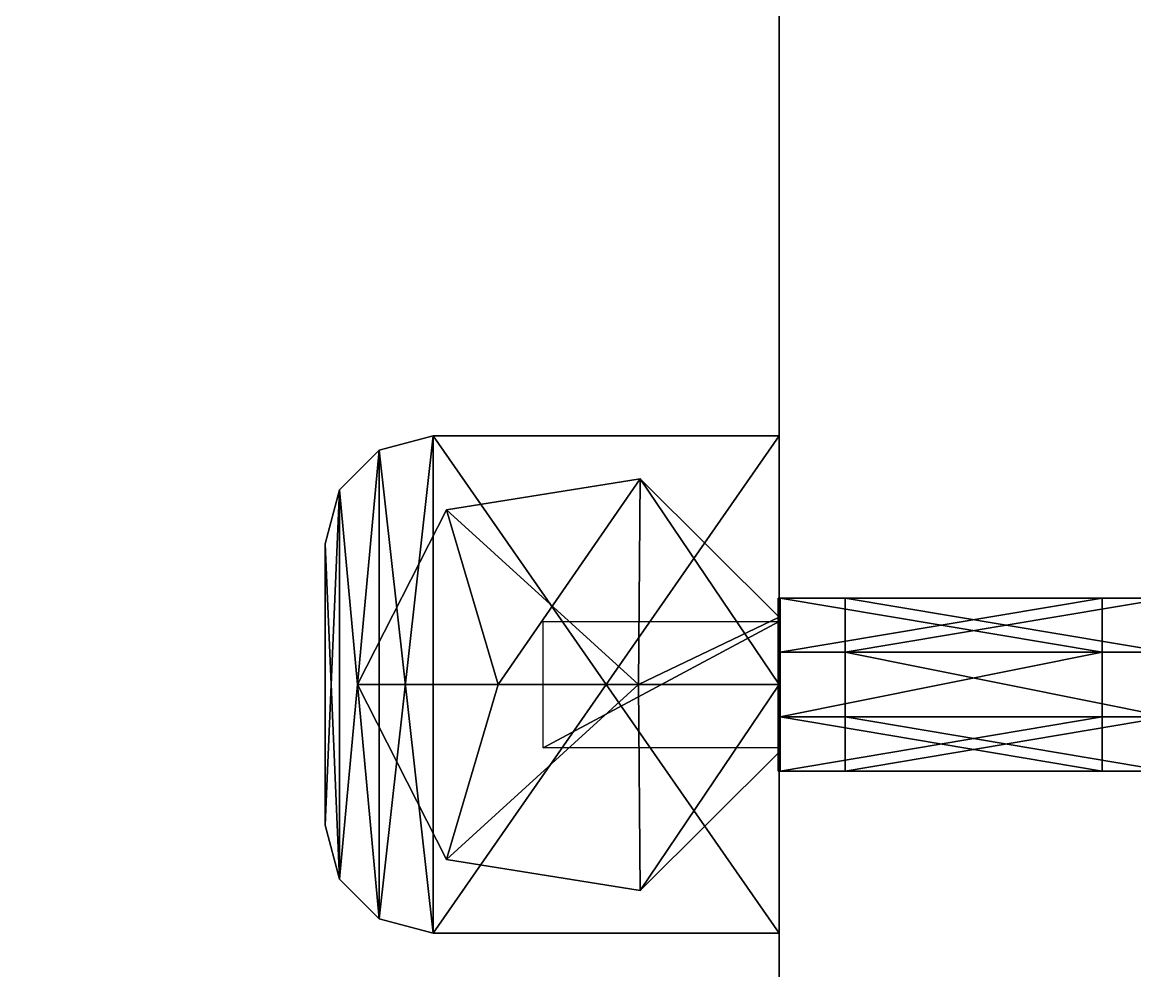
# Model space of a CAD drawing. Extents: x -100 to 4856, y -100 to 4830.
# Drawn here: x 1255 to 1306.5, y 4635.2 to 4679 of the extents above; entities that cross this region are included whole.
import ezdxf

# ---------------------------------------------------------------- set-up
doc = ezdxf.new("R2010")
doc.units = 0
for name, color, linetype in [('LAYER0', 7, 'CONTINUOUS'), ('LAYER755', 7, 'CONTINUOUS'), ('LAYER756', 7, 'CONTINUOUS'), ('LAYER773', 7, 'CONTINUOUS'), ('LAYER780', 7, 'CONTINUOUS'), ('LAYER781', 254, 'CONTINUOUS'), ('LAYER787', 7, 'CONTINUOUS'), ('LAYER794', 7, 'CONTINUOUS'), ('LAYER795', 254, 'CONTINUOUS'), ('LAYER805', 254, 'CONTINUOUS'), ('LAYER819', 254, 'CONTINUOUS'), ('LAYER87', 9, 'CONTINUOUS')]:
    doc.layers.add(name, color=color, linetype=linetype)

msp = doc.modelspace()

# ---------------------------------------------------------------- linework, layer by layer
at = {"layer": 'LAYER0', "invisible_edges": 1}
for points in [[(4856, 4830, -5), (-100, -100, -5), (-100, 4830, -5), (4856, 4830, -5)], [(-100, -100, -5), (4856, 4830, -5), (4856, -100, -5), (-100, -100, -5)], [(4856, -100), (-100, 4830), (-100, -100), (4856, -100)], [(-100, 4830), (4856, -100), (4856, 4830), (-100, 4830)]]:
    msp.add_3dface(points, dxfattribs=at)
at = {"layer": 'LAYER755', "invisible_edges": 1}
for points in [[(1290, 4710, 99), (1308, 4320, 99), (1290, 4320, 99), (1290, 4710, 99)], [(1308, 4320, 99), (1290, 4710, 99), (1308, 4710, 99), (1308, 4320, 99)], [(1308, 4710, 755), (1290, 4320, 755), (1308, 4320, 755), (1308, 4710, 755)], [(1290, 4320, 755), (1308, 4710, 755), (1290, 4710, 755), (1290, 4320, 755)], [(1290, 4320, 755), (1290, 4710, 99), (1290, 4320, 99), (1290, 4320, 755)], [(1290, 4710, 99), (1290, 4320, 755), (1290, 4710, 755), (1290, 4710, 99)]]:
    msp.add_3dface(points, dxfattribs=at)
at = {"layer": 'LAYER756', "invisible_edges": 1}
for points in [[(2150, 4710, 81), (626, 4320, 81), (626, 4710, 81), (2150, 4710, 81)], [(626, 4320, 81), (2150, 4710, 81), (2150, 4320, 81), (626, 4320, 81)], [(2150, 4320, 99), (626, 4710, 99), (626, 4320, 99), (2150, 4320, 99)], [(626, 4710, 99), (2150, 4320, 99), (2150, 4710, 99), (626, 4710, 99)]]:
    msp.add_3dface(points, dxfattribs=at)
at = {"layer": 'LAYER773', "invisible_edges": 1}
for points in [[(626, 4685.4, 535), (1290, 4340, 535), (1290, 4685.4, 535), (626, 4685.4, 535)], [(1290, 4340, 535), (626, 4685.4, 535), (626, 4340, 535), (1290, 4340, 535)], [(626, 4340, 517), (1290, 4685.4, 517), (1290, 4340, 517), (626, 4340, 517)], [(1290, 4685.4, 517), (626, 4340, 517), (626, 4685.4, 517), (1290, 4685.4, 517)], [(1290, 4685.4, 517), (1290, 4340, 535), (1290, 4340, 517), (1290, 4685.4, 517)], [(1290, 4340, 535), (1290, 4685.4, 517), (1290, 4685.4, 535), (1290, 4340, 535)]]:
    msp.add_3dface(points, dxfattribs=at)
at = {"layer": 'LAYER780'}
for points in [[(1271.5, 4659.23, 517), (1274, 4659.9, 517), (1271.5, 4659.23, 515.01), (1271.5, 4659.23, 517)], [(1271.5, 4659.23, 515.01), (1274, 4659.9, 517), (1274, 4659.9, 515.01), (1271.5, 4659.23, 515.01)], [(1274, 4636.9, 515.01), (1271.5, 4659.23, 515.01), (1274, 4659.9, 515.01), (1274, 4636.9, 515.01)], [(1271.5, 4659.23, 517), (1274, 4636.9, 517), (1274, 4659.9, 517), (1271.5, 4659.23, 517)], [(1274, 4636.9, 515.01), (1274, 4659.9, 515.01), (1271.5, 4637.57, 515.01), (1274, 4636.9, 515.01)], [(1271.5, 4637.57, 515.01), (1274, 4659.9, 515.01), (1271.5, 4659.23, 515.01), (1271.5, 4637.57, 515.01)], [(1274, 4636.9, 517), (1274, 4659.9, 517), (1271.5, 4637.57, 517), (1274, 4636.9, 517)], [(1271.5, 4637.57, 517), (1274, 4659.9, 517), (1271.5, 4659.23, 517), (1271.5, 4637.57, 517)], [(1271.5, 4659.23, 515.01), (1271.5, 4659.23, 517), (1274, 4659.9, 515.01), (1271.5, 4659.23, 515.01)], [(1274, 4659.9, 515.01), (1271.5, 4659.23, 517), (1274, 4659.9, 517), (1274, 4659.9, 515.01)], [(1290, 4636.9, 515.01), (1274, 4636.9, 515.01), (1290, 4659.9, 515.01), (1290, 4636.9, 515.01)], [(1290, 4659.9, 515.01), (1274, 4636.9, 515.01), (1274, 4659.9, 515.01), (1290, 4659.9, 515.01)], [(1290, 4636.9, 517), (1274, 4636.9, 517), (1290, 4659.9, 517), (1290, 4636.9, 517)], [(1290, 4659.9, 517), (1274, 4636.9, 517), (1274, 4659.9, 517), (1290, 4659.9, 517)], [(1274, 4659.9, 515.01), (1290, 4659.9, 515.01), (1274, 4659.9, 517), (1274, 4659.9, 515.01)], [(1274, 4659.9, 517), (1290, 4659.9, 515.01), (1290, 4659.9, 517), (1274, 4659.9, 517)], [(1274, 4659.9, 515.01), (1290, 4659.9, 515.01), (1274, 4636.9, 515.01), (1274, 4659.9, 515.01)], [(1274, 4636.9, 515.01), (1290, 4659.9, 515.01), (1290, 4636.9, 515.01), (1274, 4636.9, 515.01)], [(1274, 4659.9, 515.01), (1274, 4659.9, 517), (1290, 4659.9, 515.01), (1274, 4659.9, 515.01)], [(1290, 4659.9, 515.01), (1274, 4659.9, 517), (1290, 4659.9, 517), (1290, 4659.9, 515.01)], [(1274, 4636.9, 517), (1290, 4636.9, 517), (1274, 4659.9, 517), (1274, 4636.9, 517)], [(1274, 4659.9, 517), (1290, 4636.9, 517), (1290, 4659.9, 517), (1274, 4659.9, 517)], [(1290, 4659.9, 515.01), (1290, 4659.9, 517), (1290, 4636.9, 515.01), (1290, 4659.9, 515.01)], [(1290, 4636.9, 515.01), (1290, 4659.9, 517), (1290, 4636.9, 517), (1290, 4636.9, 515.01)], [(1290, 4636.9, 515.01), (1290, 4636.9, 517), (1290, 4659.9, 515.01), (1290, 4636.9, 515.01)], [(1290, 4659.9, 515.01), (1290, 4636.9, 517), (1290, 4659.9, 517), (1290, 4659.9, 515.01)], [(1269.67, 4657.4, 517), (1271.5, 4659.23, 517), (1269.67, 4657.4, 515.01), (1269.67, 4657.4, 517)], [(1269.67, 4657.4, 515.01), (1271.5, 4659.23, 517), (1271.5, 4659.23, 515.01), (1269.67, 4657.4, 515.01)], [(1269.67, 4657.4, 515.01), (1271.5, 4659.23, 515.01), (1269.67, 4639.4, 515.01), (1269.67, 4657.4, 515.01)], [(1269.67, 4639.4, 515.01), (1271.5, 4659.23, 515.01), (1271.5, 4637.57, 515.01), (1269.67, 4639.4, 515.01)], [(1269.67, 4657.4, 517), (1271.5, 4637.57, 517), (1271.5, 4659.23, 517), (1269.67, 4657.4, 517)], [(1271.5, 4637.57, 515.01), (1271.5, 4659.23, 515.01), (1269.67, 4639.4, 515.01), (1271.5, 4637.57, 515.01)], [(1269.67, 4639.4, 515.01), (1271.5, 4659.23, 515.01), (1269.67, 4657.4, 515.01), (1269.67, 4639.4, 515.01)], [(1271.5, 4637.57, 517), (1271.5, 4659.23, 517), (1269.67, 4639.4, 517), (1271.5, 4637.57, 517)], [(1269.67, 4639.4, 517), (1271.5, 4659.23, 517), (1269.67, 4657.4, 517), (1269.67, 4639.4, 517)], [(1269.67, 4657.4, 515.01), (1269.67, 4657.4, 517), (1271.5, 4659.23, 515.01), (1269.67, 4657.4, 515.01)], [(1271.5, 4659.23, 515.01), (1269.67, 4657.4, 517), (1271.5, 4659.23, 517), (1271.5, 4659.23, 515.01)], [(1271.5, 4637.57, 515.01), (1271.5, 4659.23, 515.01), (1274, 4636.9, 515.01), (1271.5, 4637.57, 515.01)], [(1271.5, 4637.57, 517), (1274, 4636.9, 517), (1271.5, 4659.23, 517), (1271.5, 4637.57, 517)], [(1274.613, 4656.483, 531), (1277, 4648.4, 531), (1283.569, 4657.917, 531), (1274.613, 4656.483, 531)], [(1274.613, 4656.483, 531), (1283.569, 4657.917, 531), (1274.613, 4656.483, 517), (1274.613, 4656.483, 531)], [(1274.613, 4656.483, 517), (1283.569, 4657.917, 531), (1283.569, 4657.917, 517), (1274.613, 4656.483, 517)], [(1283.569, 4657.917, 517), (1283.569, 4657.917, 531), (1274.613, 4656.483, 517), (1283.569, 4657.917, 517)], [(1274.613, 4656.483, 517), (1283.569, 4657.917, 531), (1274.613, 4656.483, 531), (1274.613, 4656.483, 517)], [(1283.5, 4648.4, 531), (1274.613, 4656.483, 531), (1283.569, 4657.917, 531), (1283.5, 4648.4, 531)], [(1283.569, 4657.917, 531), (1277, 4648.4, 531), (1283.5, 4648.4, 531), (1283.569, 4657.917, 531)], [(1283.569, 4657.917, 531), (1283.5, 4648.4, 531), (1290, 4651.522, 531), (1283.569, 4657.917, 531)], [(1283.5, 4648.4, 531), (1283.569, 4657.917, 531), (1290, 4648.4, 531), (1283.5, 4648.4, 531)], [(1283.569, 4657.917, 531), (1290, 4651.522, 531), (1283.569, 4657.917, 517), (1283.569, 4657.917, 531)], [(1283.569, 4657.917, 517), (1290, 4651.522, 531), (1290, 4651.522, 517), (1283.569, 4657.917, 517)], [(1290, 4651.522, 517), (1290, 4651.522, 531), (1283.569, 4657.917, 517), (1290, 4651.522, 517)], [(1283.569, 4657.917, 517), (1290, 4651.522, 531), (1283.569, 4657.917, 531), (1283.569, 4657.917, 517)], [(1290, 4648.4, 531), (1283.569, 4657.917, 531), (1290, 4651.522, 531), (1290, 4648.4, 531)], [(1269, 4654.9, 517), (1269.67, 4657.4, 517), (1269, 4654.9, 515.01), (1269, 4654.9, 517)], [(1269, 4654.9, 515.01), (1269.67, 4657.4, 517), (1269.67, 4657.4, 515.01), (1269, 4654.9, 515.01)], [(1269, 4654.9, 515.01), (1269.67, 4657.4, 515.01), (1269, 4641.9, 515.01), (1269, 4654.9, 515.01)], [(1269, 4641.9, 515.01), (1269.67, 4657.4, 515.01), (1269.67, 4639.4, 515.01), (1269, 4641.9, 515.01)], [(1269, 4654.9, 517), (1269.67, 4639.4, 517), (1269.67, 4657.4, 517), (1269, 4654.9, 517)], [(1269.67, 4639.4, 515.01), (1269.67, 4657.4, 515.01), (1269, 4641.9, 515.01), (1269.67, 4639.4, 515.01)], [(1269, 4641.9, 515.01), (1269.67, 4657.4, 515.01), (1269, 4654.9, 515.01), (1269, 4641.9, 515.01)], [(1269.67, 4639.4, 517), (1269.67, 4657.4, 517), (1269, 4641.9, 517), (1269.67, 4639.4, 517)], [(1269, 4641.9, 517), (1269.67, 4657.4, 517), (1269, 4654.9, 517), (1269, 4641.9, 517)], [(1269, 4654.9, 515.01), (1269, 4654.9, 517), (1269.67, 4657.4, 515.01), (1269, 4654.9, 515.01)], [(1269.67, 4657.4, 515.01), (1269, 4654.9, 517), (1269.67, 4657.4, 517), (1269.67, 4657.4, 515.01)], [(1269.67, 4639.4, 517), (1271.5, 4637.57, 517), (1269.67, 4657.4, 517), (1269.67, 4639.4, 517)], [(1270.5, 4648.4, 531), (1277, 4648.4, 531), (1274.613, 4656.483, 531), (1270.5, 4648.4, 531)], [(1270.5, 4648.4, 531), (1274.613, 4656.483, 531), (1270.5, 4648.4, 517), (1270.5, 4648.4, 531)], [(1270.5, 4648.4, 517), (1274.613, 4656.483, 531), (1274.613, 4656.483, 517), (1270.5, 4648.4, 517)], [(1274.613, 4656.483, 517), (1274.613, 4656.483, 531), (1270.5, 4648.4, 517), (1274.613, 4656.483, 517)], [(1270.5, 4648.4, 517), (1274.613, 4656.483, 531), (1270.5, 4648.4, 531), (1270.5, 4648.4, 517)], [(1277, 4648.4, 531), (1270.5, 4648.4, 531), (1274.613, 4656.483, 531), (1277, 4648.4, 531)], [(1277, 4648.4, 531), (1274.613, 4656.483, 531), (1283.5, 4648.4, 531), (1277, 4648.4, 531)], [(1269, 4641.9, 517), (1269, 4641.9, 515.01), (1269, 4654.9, 517), (1269, 4641.9, 517)], [(1269, 4654.9, 517), (1269, 4641.9, 515.01), (1269, 4654.9, 515.01), (1269, 4654.9, 517)], [(1269, 4641.9, 515.01), (1269, 4641.9, 517), (1269, 4654.9, 515.01), (1269, 4641.9, 515.01)], [(1269, 4654.9, 515.01), (1269, 4641.9, 517), (1269, 4654.9, 517), (1269, 4654.9, 515.01)], [(1269, 4641.9, 517), (1269.67, 4639.4, 517), (1269, 4654.9, 517), (1269, 4641.9, 517)], [(1279.092, 4651.32, 515), (1290, 4651.32, 515), (1279.092, 4645.48, 515), (1279.092, 4651.32, 515)], [(1279.092, 4645.48, 515), (1290, 4651.32, 515), (1290, 4645.48, 515), (1279.092, 4645.48, 515)], [(1290, 4651.522, 531), (1283.5, 4648.4, 531), (1290, 4648.4, 531), (1290, 4651.522, 531)], [(1290, 4645.277, 517), (1290, 4651.522, 517), (1290, 4645.277, 531), (1290, 4645.277, 517)], [(1290, 4645.277, 531), (1290, 4651.522, 517), (1290, 4651.522, 531), (1290, 4645.277, 531)], [(1290, 4645.277, 517), (1290, 4645.277, 531), (1290, 4651.522, 517), (1290, 4645.277, 517)], [(1290, 4651.522, 517), (1290, 4645.277, 531), (1290, 4651.522, 531), (1290, 4651.522, 517)], [(1270.5, 4648.4, 531), (1274.613, 4640.316, 531), (1277, 4648.4, 531), (1270.5, 4648.4, 531)], [(1270.5, 4648.4, 517), (1274.613, 4640.316, 517), (1270.5, 4648.4, 531), (1270.5, 4648.4, 517)], [(1270.5, 4648.4, 531), (1274.613, 4640.316, 517), (1274.613, 4640.316, 531), (1270.5, 4648.4, 531)], [(1270.5, 4648.4, 517), (1270.5, 4648.4, 531), (1274.613, 4640.316, 517), (1270.5, 4648.4, 517)], [(1274.613, 4640.316, 517), (1270.5, 4648.4, 531), (1274.613, 4640.316, 531), (1274.613, 4640.316, 517)], [(1277, 4648.4, 531), (1270.5, 4648.4, 531), (1274.613, 4640.316, 531), (1277, 4648.4, 531)], [(1277, 4648.4, 531), (1274.613, 4640.316, 531), (1283.5, 4648.4, 531), (1277, 4648.4, 531)], [(1283.5, 4648.4, 531), (1274.613, 4640.316, 531), (1283.569, 4638.882, 531), (1283.5, 4648.4, 531)], [(1277, 4648.4, 531), (1274.613, 4640.316, 531), (1283.5, 4648.4, 531), (1277, 4648.4, 531)], [(1283.5, 4648.4, 531), (1274.613, 4640.316, 531), (1283.569, 4638.882, 531), (1283.5, 4648.4, 531)], [(1283.5, 4648.4, 531), (1283.569, 4638.882, 531), (1290, 4648.4, 531), (1283.5, 4648.4, 531)], [(1283.5, 4648.4, 531), (1283.569, 4638.882, 531), (1290, 4648.4, 531), (1283.5, 4648.4, 531)], [(1290, 4648.4, 531), (1283.569, 4638.882, 531), (1290, 4645.277, 531), (1290, 4648.4, 531)], [(1290, 4648.4, 531), (1283.569, 4638.882, 531), (1290, 4645.277, 531), (1290, 4648.4, 531)], [(1290, 4645.277, 517), (1290, 4645.277, 531), (1283.569, 4638.882, 517), (1290, 4645.277, 517)], [(1283.569, 4638.882, 517), (1290, 4645.277, 531), (1283.569, 4638.882, 531), (1283.569, 4638.882, 517)], [(1283.569, 4638.882, 517), (1283.569, 4638.882, 531), (1290, 4645.277, 517), (1283.569, 4638.882, 517)], [(1290, 4645.277, 517), (1283.569, 4638.882, 531), (1290, 4645.277, 531), (1290, 4645.277, 517)], [(1269, 4641.9, 515.01), (1269.67, 4639.4, 515.01), (1269, 4641.9, 517), (1269, 4641.9, 515.01)], [(1269, 4641.9, 517), (1269.67, 4639.4, 515.01), (1269.67, 4639.4, 517), (1269, 4641.9, 517)], [(1269, 4641.9, 515.01), (1269, 4641.9, 517), (1269.67, 4639.4, 515.01), (1269, 4641.9, 515.01)], [(1269.67, 4639.4, 515.01), (1269, 4641.9, 517), (1269.67, 4639.4, 517), (1269.67, 4639.4, 515.01)], [(1274.613, 4640.316, 517), (1283.569, 4638.882, 517), (1274.613, 4640.316, 531), (1274.613, 4640.316, 517)], [(1274.613, 4640.316, 531), (1283.569, 4638.882, 517), (1283.569, 4638.882, 531), (1274.613, 4640.316, 531)], [(1274.613, 4640.316, 517), (1274.613, 4640.316, 531), (1283.569, 4638.882, 517), (1274.613, 4640.316, 517)], [(1283.569, 4638.882, 517), (1274.613, 4640.316, 531), (1283.569, 4638.882, 531), (1283.569, 4638.882, 517)], [(1269.67, 4639.4, 515.01), (1271.5, 4637.57, 515.01), (1269.67, 4639.4, 517), (1269.67, 4639.4, 515.01)], [(1269.67, 4639.4, 517), (1271.5, 4637.57, 515.01), (1271.5, 4637.57, 517), (1269.67, 4639.4, 517)], [(1269.67, 4639.4, 515.01), (1269.67, 4639.4, 517), (1271.5, 4637.57, 515.01), (1269.67, 4639.4, 515.01)], [(1271.5, 4637.57, 515.01), (1269.67, 4639.4, 517), (1271.5, 4637.57, 517), (1271.5, 4637.57, 515.01)], [(1271.5, 4637.57, 515.01), (1274, 4636.9, 515.01), (1271.5, 4637.57, 517), (1271.5, 4637.57, 515.01)], [(1271.5, 4637.57, 517), (1274, 4636.9, 515.01), (1274, 4636.9, 517), (1271.5, 4637.57, 517)], [(1271.5, 4637.57, 515.01), (1271.5, 4637.57, 517), (1274, 4636.9, 515.01), (1271.5, 4637.57, 515.01)], [(1274, 4636.9, 515.01), (1271.5, 4637.57, 517), (1274, 4636.9, 517), (1274, 4636.9, 515.01)], [(1290, 4636.9, 515.01), (1290, 4636.9, 517), (1274, 4636.9, 515.01), (1290, 4636.9, 515.01)], [(1274, 4636.9, 515.01), (1290, 4636.9, 517), (1274, 4636.9, 517), (1274, 4636.9, 515.01)], [(1274, 4636.9, 517), (1274, 4636.9, 515.01), (1290, 4636.9, 517), (1274, 4636.9, 517)], [(1290, 4636.9, 517), (1274, 4636.9, 515.01), (1290, 4636.9, 515.01), (1290, 4636.9, 517)]]:
    msp.add_3dface(points, dxfattribs=at)
at = {"layer": 'LAYER781'}
for points in [[(1290.05, 4649.9, 525.8301), (1290.05, 4652.4, 522.5), (1289.95, 4649.9, 525.8301), (1290.05, 4649.9, 525.8301)], [(1289.95, 4649.9, 525.8301), (1290.05, 4652.4, 522.5), (1289.95, 4652.4, 522.5), (1289.95, 4649.9, 525.8301)], [(1290.05, 4652.4, 522.5), (1290.05, 4649.9, 519.1699), (1289.95, 4652.4, 522.5), (1290.05, 4652.4, 522.5)], [(1289.95, 4652.4, 522.5), (1290.05, 4649.9, 519.1699), (1289.95, 4649.9, 519.1699), (1289.95, 4652.4, 522.5)], [(1289.95, 4652.4, 526.5), (1289.95, 4652.4, 518.5), (1289.95, 4644.4, 526.5), (1289.95, 4652.4, 526.5)], [(1289.95, 4644.4, 526.5), (1289.95, 4652.4, 518.5), (1289.95, 4644.4, 518.5), (1289.95, 4644.4, 526.5)], [(1290.05, 4644.4, 518.5), (1289.95, 4644.4, 518.5), (1290.05, 4652.4, 518.5), (1290.05, 4644.4, 518.5)], [(1290.05, 4652.4, 518.5), (1289.95, 4644.4, 518.5), (1289.95, 4652.4, 518.5), (1290.05, 4652.4, 518.5)], [(1290.05, 4652.4, 526.5), (1289.95, 4652.4, 526.5), (1290.05, 4644.4, 526.5), (1290.05, 4652.4, 526.5)], [(1290.05, 4644.4, 526.5), (1289.95, 4652.4, 526.5), (1289.95, 4644.4, 526.5), (1290.05, 4644.4, 526.5)], [(1289.95, 4652.4, 518.5), (1289.95, 4652.4, 526.5), (1290.05, 4652.4, 518.5), (1289.95, 4652.4, 518.5)], [(1290.05, 4652.4, 518.5), (1289.95, 4652.4, 526.5), (1290.05, 4652.4, 526.5), (1290.05, 4652.4, 518.5)], [(1304.95, 4649.9, 525.8301), (1304.95, 4652.4, 522.5), (1290.05, 4649.9, 525.8301), (1304.95, 4649.9, 525.8301)], [(1290.05, 4649.9, 525.8301), (1304.95, 4652.4, 522.5), (1290.05, 4652.4, 522.5), (1290.05, 4649.9, 525.8301)], [(1304.95, 4652.4, 522.5), (1304.95, 4649.9, 519.1699), (1290.05, 4652.4, 522.5), (1304.95, 4652.4, 522.5)], [(1290.05, 4652.4, 522.5), (1304.95, 4649.9, 519.1699), (1290.05, 4649.9, 519.1699), (1290.05, 4652.4, 522.5)], [(1290.05, 4644.4, 526.5), (1290.05, 4644.4, 518.5), (1290.05, 4652.4, 526.5), (1290.05, 4644.4, 526.5)], [(1290.05, 4652.4, 526.5), (1290.05, 4644.4, 518.5), (1290.05, 4652.4, 518.5), (1290.05, 4652.4, 526.5)], [(1304.95, 4649.9, 525.8301), (1304.95, 4644.4, 522.5), (1304.95, 4652.4, 522.5), (1304.95, 4649.9, 525.8301)], [(1304.95, 4644.4, 522.5), (1304.95, 4646.9, 519.1699), (1304.95, 4652.4, 522.5), (1304.95, 4644.4, 522.5)], [(1304.95, 4652.4, 522.5), (1304.95, 4646.9, 519.1699), (1304.95, 4649.9, 519.1699), (1304.95, 4652.4, 522.5)], [(1289.95, 4646.9, 525.8301), (1290.05, 4646.9, 525.8301), (1289.95, 4649.9, 525.8301), (1289.95, 4646.9, 525.8301)], [(1289.95, 4649.9, 525.8301), (1290.05, 4646.9, 525.8301), (1290.05, 4649.9, 525.8301), (1289.95, 4649.9, 525.8301)], [(1290.05, 4646.9, 519.1699), (1289.95, 4646.9, 519.1699), (1290.05, 4649.9, 519.1699), (1290.05, 4646.9, 519.1699)], [(1290.05, 4649.9, 519.1699), (1289.95, 4646.9, 519.1699), (1289.95, 4649.9, 519.1699), (1290.05, 4649.9, 519.1699)], [(1290.05, 4649.9, 525.8301), (1290.05, 4646.9, 525.8301), (1304.95, 4649.9, 525.8301), (1290.05, 4649.9, 525.8301)], [(1304.95, 4649.9, 525.8301), (1290.05, 4646.9, 525.8301), (1304.95, 4646.9, 525.8301), (1304.95, 4649.9, 525.8301)], [(1304.95, 4646.9, 519.1699), (1290.05, 4646.9, 519.1699), (1304.95, 4649.9, 519.1699), (1304.95, 4646.9, 519.1699)], [(1304.95, 4649.9, 519.1699), (1290.05, 4646.9, 519.1699), (1290.05, 4649.9, 519.1699), (1304.95, 4649.9, 519.1699)], [(1304.95, 4646.9, 525.8301), (1304.95, 4644.4, 522.5), (1304.95, 4649.9, 525.8301), (1304.95, 4646.9, 525.8301)], [(1289.95, 4646.9, 525.8301), (1289.95, 4644.4, 522.5), (1290.05, 4646.9, 525.8301), (1289.95, 4646.9, 525.8301)], [(1290.05, 4646.9, 525.8301), (1289.95, 4644.4, 522.5), (1290.05, 4644.4, 522.5), (1290.05, 4646.9, 525.8301)], [(1289.95, 4644.4, 522.5), (1289.95, 4646.9, 519.1699), (1290.05, 4644.4, 522.5), (1289.95, 4644.4, 522.5)], [(1290.05, 4644.4, 522.5), (1289.95, 4646.9, 519.1699), (1290.05, 4646.9, 519.1699), (1290.05, 4644.4, 522.5)], [(1290.05, 4646.9, 525.8301), (1290.05, 4644.4, 522.5), (1304.95, 4646.9, 525.8301), (1290.05, 4646.9, 525.8301)], [(1304.95, 4646.9, 525.8301), (1290.05, 4644.4, 522.5), (1304.95, 4644.4, 522.5), (1304.95, 4646.9, 525.8301)], [(1290.05, 4644.4, 522.5), (1290.05, 4646.9, 519.1699), (1304.95, 4644.4, 522.5), (1290.05, 4644.4, 522.5)], [(1304.95, 4644.4, 522.5), (1290.05, 4646.9, 519.1699), (1304.95, 4646.9, 519.1699), (1304.95, 4644.4, 522.5)], [(1289.95, 4644.4, 526.5), (1289.95, 4644.4, 518.5), (1290.05, 4644.4, 526.5), (1289.95, 4644.4, 526.5)], [(1290.05, 4644.4, 526.5), (1289.95, 4644.4, 518.5), (1290.05, 4644.4, 518.5), (1290.05, 4644.4, 526.5)]]:
    msp.add_3dface(points, dxfattribs=at)
at = {"layer": 'LAYER787', "invisible_edges": 1}
for points in [[(626, 4685.4, 317), (1290, 4340, 317), (1290, 4685.4, 317), (626, 4685.4, 317)], [(1290, 4340, 317), (626, 4685.4, 317), (626, 4340, 317), (1290, 4340, 317)], [(626, 4340, 299), (1290, 4685.4, 299), (1290, 4340, 299), (626, 4340, 299)], [(1290, 4685.4, 299), (626, 4340, 299), (626, 4685.4, 299), (1290, 4685.4, 299)], [(1290, 4685.4, 299), (1290, 4340, 317), (1290, 4340, 299), (1290, 4685.4, 299)], [(1290, 4340, 317), (1290, 4685.4, 299), (1290, 4685.4, 317), (1290, 4340, 317)]]:
    msp.add_3dface(points, dxfattribs=at)
at = {"layer": 'LAYER794'}
for points in [[(1271.5, 4659.23, 299), (1274, 4659.9, 299), (1271.5, 4659.23, 297.01), (1271.5, 4659.23, 299)], [(1271.5, 4659.23, 297.01), (1274, 4659.9, 299), (1274, 4659.9, 297.01), (1271.5, 4659.23, 297.01)], [(1274, 4636.9, 297.01), (1271.5, 4659.23, 297.01), (1274, 4659.9, 297.01), (1274, 4636.9, 297.01)], [(1271.5, 4659.23, 299), (1274, 4636.9, 299), (1274, 4659.9, 299), (1271.5, 4659.23, 299)], [(1274, 4636.9, 297.01), (1274, 4659.9, 297.01), (1271.5, 4637.57, 297.01), (1274, 4636.9, 297.01)], [(1271.5, 4637.57, 297.01), (1274, 4659.9, 297.01), (1271.5, 4659.23, 297.01), (1271.5, 4637.57, 297.01)], [(1274, 4636.9, 299), (1274, 4659.9, 299), (1271.5, 4637.57, 299), (1274, 4636.9, 299)], [(1271.5, 4637.57, 299), (1274, 4659.9, 299), (1271.5, 4659.23, 299), (1271.5, 4637.57, 299)], [(1271.5, 4659.23, 297.01), (1271.5, 4659.23, 299), (1274, 4659.9, 297.01), (1271.5, 4659.23, 297.01)], [(1274, 4659.9, 297.01), (1271.5, 4659.23, 299), (1274, 4659.9, 299), (1274, 4659.9, 297.01)], [(1290, 4636.9, 297.01), (1274, 4636.9, 297.01), (1290, 4659.9, 297.01), (1290, 4636.9, 297.01)], [(1290, 4659.9, 297.01), (1274, 4636.9, 297.01), (1274, 4659.9, 297.01), (1290, 4659.9, 297.01)], [(1290, 4636.9, 299), (1274, 4636.9, 299), (1290, 4659.9, 299), (1290, 4636.9, 299)], [(1290, 4659.9, 299), (1274, 4636.9, 299), (1274, 4659.9, 299), (1290, 4659.9, 299)], [(1274, 4659.9, 297.01), (1290, 4659.9, 297.01), (1274, 4659.9, 299), (1274, 4659.9, 297.01)], [(1274, 4659.9, 299), (1290, 4659.9, 297.01), (1290, 4659.9, 299), (1274, 4659.9, 299)], [(1274, 4659.9, 297.01), (1290, 4659.9, 297.01), (1274, 4636.9, 297.01), (1274, 4659.9, 297.01)], [(1274, 4636.9, 297.01), (1290, 4659.9, 297.01), (1290, 4636.9, 297.01), (1274, 4636.9, 297.01)], [(1274, 4659.9, 297.01), (1274, 4659.9, 299), (1290, 4659.9, 297.01), (1274, 4659.9, 297.01)], [(1290, 4659.9, 297.01), (1274, 4659.9, 299), (1290, 4659.9, 299), (1290, 4659.9, 297.01)], [(1274, 4636.9, 299), (1290, 4636.9, 299), (1274, 4659.9, 299), (1274, 4636.9, 299)], [(1274, 4659.9, 299), (1290, 4636.9, 299), (1290, 4659.9, 299), (1274, 4659.9, 299)], [(1290, 4659.9, 297.01), (1290, 4659.9, 299), (1290, 4636.9, 297.01), (1290, 4659.9, 297.01)], [(1290, 4636.9, 297.01), (1290, 4659.9, 299), (1290, 4636.9, 299), (1290, 4636.9, 297.01)], [(1290, 4636.9, 297.01), (1290, 4636.9, 299), (1290, 4659.9, 297.01), (1290, 4636.9, 297.01)], [(1290, 4659.9, 297.01), (1290, 4636.9, 299), (1290, 4659.9, 299), (1290, 4659.9, 297.01)], [(1269.67, 4657.4, 299), (1271.5, 4659.23, 299), (1269.67, 4657.4, 297.01), (1269.67, 4657.4, 299)], [(1269.67, 4657.4, 297.01), (1271.5, 4659.23, 299), (1271.5, 4659.23, 297.01), (1269.67, 4657.4, 297.01)], [(1269.67, 4657.4, 297.01), (1271.5, 4659.23, 297.01), (1269.67, 4639.4, 297.01), (1269.67, 4657.4, 297.01)], [(1269.67, 4639.4, 297.01), (1271.5, 4659.23, 297.01), (1271.5, 4637.57, 297.01), (1269.67, 4639.4, 297.01)], [(1269.67, 4657.4, 299), (1271.5, 4637.57, 299), (1271.5, 4659.23, 299), (1269.67, 4657.4, 299)], [(1271.5, 4637.57, 297.01), (1271.5, 4659.23, 297.01), (1269.67, 4639.4, 297.01), (1271.5, 4637.57, 297.01)], [(1269.67, 4639.4, 297.01), (1271.5, 4659.23, 297.01), (1269.67, 4657.4, 297.01), (1269.67, 4639.4, 297.01)], [(1271.5, 4637.57, 299), (1271.5, 4659.23, 299), (1269.67, 4639.4, 299), (1271.5, 4637.57, 299)], [(1269.67, 4639.4, 299), (1271.5, 4659.23, 299), (1269.67, 4657.4, 299), (1269.67, 4639.4, 299)], [(1269.67, 4657.4, 297.01), (1269.67, 4657.4, 299), (1271.5, 4659.23, 297.01), (1269.67, 4657.4, 297.01)], [(1271.5, 4659.23, 297.01), (1269.67, 4657.4, 299), (1271.5, 4659.23, 299), (1271.5, 4659.23, 297.01)], [(1271.5, 4637.57, 297.01), (1271.5, 4659.23, 297.01), (1274, 4636.9, 297.01), (1271.5, 4637.57, 297.01)], [(1271.5, 4637.57, 299), (1274, 4636.9, 299), (1271.5, 4659.23, 299), (1271.5, 4637.57, 299)], [(1274.613, 4656.483, 313), (1277, 4648.4, 313), (1283.569, 4657.917, 313), (1274.613, 4656.483, 313)], [(1274.613, 4656.483, 313), (1283.569, 4657.917, 313), (1274.613, 4656.483, 299), (1274.613, 4656.483, 313)], [(1274.613, 4656.483, 299), (1283.569, 4657.917, 313), (1283.569, 4657.917, 299), (1274.613, 4656.483, 299)], [(1283.569, 4657.917, 299), (1283.569, 4657.917, 313), (1274.613, 4656.483, 299), (1283.569, 4657.917, 299)], [(1274.613, 4656.483, 299), (1283.569, 4657.917, 313), (1274.613, 4656.483, 313), (1274.613, 4656.483, 299)], [(1283.5, 4648.4, 313), (1274.613, 4656.483, 313), (1283.569, 4657.917, 313), (1283.5, 4648.4, 313)], [(1283.569, 4657.917, 313), (1277, 4648.4, 313), (1283.5, 4648.4, 313), (1283.569, 4657.917, 313)], [(1283.569, 4657.917, 313), (1283.5, 4648.4, 313), (1290, 4651.522, 313), (1283.569, 4657.917, 313)], [(1283.5, 4648.4, 313), (1283.569, 4657.917, 313), (1290, 4648.4, 313), (1283.5, 4648.4, 313)], [(1283.569, 4657.917, 313), (1290, 4651.522, 313), (1283.569, 4657.917, 299), (1283.569, 4657.917, 313)], [(1283.569, 4657.917, 299), (1290, 4651.522, 313), (1290, 4651.522, 299), (1283.569, 4657.917, 299)], [(1290, 4651.522, 299), (1290, 4651.522, 313), (1283.569, 4657.917, 299), (1290, 4651.522, 299)], [(1283.569, 4657.917, 299), (1290, 4651.522, 313), (1283.569, 4657.917, 313), (1283.569, 4657.917, 299)], [(1290, 4648.4, 313), (1283.569, 4657.917, 313), (1290, 4651.522, 313), (1290, 4648.4, 313)], [(1269, 4654.9, 299), (1269.67, 4657.4, 299), (1269, 4654.9, 297.01), (1269, 4654.9, 299)], [(1269, 4654.9, 297.01), (1269.67, 4657.4, 299), (1269.67, 4657.4, 297.01), (1269, 4654.9, 297.01)], [(1269, 4654.9, 297.01), (1269.67, 4657.4, 297.01), (1269, 4641.9, 297.01), (1269, 4654.9, 297.01)], [(1269, 4641.9, 297.01), (1269.67, 4657.4, 297.01), (1269.67, 4639.4, 297.01), (1269, 4641.9, 297.01)], [(1269, 4654.9, 299), (1269.67, 4639.4, 299), (1269.67, 4657.4, 299), (1269, 4654.9, 299)], [(1269.67, 4639.4, 297.01), (1269.67, 4657.4, 297.01), (1269, 4641.9, 297.01), (1269.67, 4639.4, 297.01)], [(1269, 4641.9, 297.01), (1269.67, 4657.4, 297.01), (1269, 4654.9, 297.01), (1269, 4641.9, 297.01)], [(1269.67, 4639.4, 299), (1269.67, 4657.4, 299), (1269, 4641.9, 299), (1269.67, 4639.4, 299)], [(1269, 4641.9, 299), (1269.67, 4657.4, 299), (1269, 4654.9, 299), (1269, 4641.9, 299)], [(1269, 4654.9, 297.01), (1269, 4654.9, 299), (1269.67, 4657.4, 297.01), (1269, 4654.9, 297.01)], [(1269.67, 4657.4, 297.01), (1269, 4654.9, 299), (1269.67, 4657.4, 299), (1269.67, 4657.4, 297.01)], [(1269.67, 4639.4, 299), (1271.5, 4637.57, 299), (1269.67, 4657.4, 299), (1269.67, 4639.4, 299)], [(1270.5, 4648.4, 313), (1277, 4648.4, 313), (1274.613, 4656.483, 313), (1270.5, 4648.4, 313)], [(1270.5, 4648.4, 313), (1274.613, 4656.483, 313), (1270.5, 4648.4, 299), (1270.5, 4648.4, 313)], [(1270.5, 4648.4, 299), (1274.613, 4656.483, 313), (1274.613, 4656.483, 299), (1270.5, 4648.4, 299)], [(1274.613, 4656.483, 299), (1274.613, 4656.483, 313), (1270.5, 4648.4, 299), (1274.613, 4656.483, 299)], [(1270.5, 4648.4, 299), (1274.613, 4656.483, 313), (1270.5, 4648.4, 313), (1270.5, 4648.4, 299)], [(1277, 4648.4, 313), (1270.5, 4648.4, 313), (1274.613, 4656.483, 313), (1277, 4648.4, 313)], [(1277, 4648.4, 313), (1274.613, 4656.483, 313), (1283.5, 4648.4, 313), (1277, 4648.4, 313)], [(1269, 4641.9, 299), (1269, 4641.9, 297.01), (1269, 4654.9, 299), (1269, 4641.9, 299)], [(1269, 4654.9, 299), (1269, 4641.9, 297.01), (1269, 4654.9, 297.01), (1269, 4654.9, 299)], [(1269, 4641.9, 297.01), (1269, 4641.9, 299), (1269, 4654.9, 297.01), (1269, 4641.9, 297.01)], [(1269, 4654.9, 297.01), (1269, 4641.9, 299), (1269, 4654.9, 299), (1269, 4654.9, 297.01)], [(1269, 4641.9, 299), (1269.67, 4639.4, 299), (1269, 4654.9, 299), (1269, 4641.9, 299)], [(1279.092, 4651.32, 297), (1290, 4651.32, 297), (1279.092, 4645.48, 297), (1279.092, 4651.32, 297)], [(1279.092, 4645.48, 297), (1290, 4651.32, 297), (1290, 4645.48, 297), (1279.092, 4645.48, 297)], [(1290, 4651.522, 313), (1283.5, 4648.4, 313), (1290, 4648.4, 313), (1290, 4651.522, 313)], [(1290, 4645.277, 299), (1290, 4651.522, 299), (1290, 4645.277, 313), (1290, 4645.277, 299)], [(1290, 4645.277, 313), (1290, 4651.522, 299), (1290, 4651.522, 313), (1290, 4645.277, 313)], [(1290, 4645.277, 299), (1290, 4645.277, 313), (1290, 4651.522, 299), (1290, 4645.277, 299)], [(1290, 4651.522, 299), (1290, 4645.277, 313), (1290, 4651.522, 313), (1290, 4651.522, 299)], [(1270.5, 4648.4, 313), (1274.613, 4640.316, 313), (1277, 4648.4, 313), (1270.5, 4648.4, 313)], [(1270.5, 4648.4, 299), (1274.613, 4640.316, 299), (1270.5, 4648.4, 313), (1270.5, 4648.4, 299)], [(1270.5, 4648.4, 313), (1274.613, 4640.316, 299), (1274.613, 4640.316, 313), (1270.5, 4648.4, 313)], [(1270.5, 4648.4, 299), (1270.5, 4648.4, 313), (1274.613, 4640.316, 299), (1270.5, 4648.4, 299)], [(1274.613, 4640.316, 299), (1270.5, 4648.4, 313), (1274.613, 4640.316, 313), (1274.613, 4640.316, 299)], [(1277, 4648.4, 313), (1270.5, 4648.4, 313), (1274.613, 4640.316, 313), (1277, 4648.4, 313)], [(1277, 4648.4, 313), (1274.613, 4640.316, 313), (1283.5, 4648.4, 313), (1277, 4648.4, 313)], [(1283.5, 4648.4, 313), (1274.613, 4640.316, 313), (1283.569, 4638.882, 313), (1283.5, 4648.4, 313)], [(1277, 4648.4, 313), (1274.613, 4640.316, 313), (1283.5, 4648.4, 313), (1277, 4648.4, 313)], [(1283.5, 4648.4, 313), (1274.613, 4640.316, 313), (1283.569, 4638.882, 313), (1283.5, 4648.4, 313)], [(1283.5, 4648.4, 313), (1283.569, 4638.882, 313), (1290, 4648.4, 313), (1283.5, 4648.4, 313)], [(1283.5, 4648.4, 313), (1283.569, 4638.882, 313), (1290, 4648.4, 313), (1283.5, 4648.4, 313)], [(1290, 4648.4, 313), (1283.569, 4638.882, 313), (1290, 4645.277, 313), (1290, 4648.4, 313)], [(1290, 4648.4, 313), (1283.569, 4638.882, 313), (1290, 4645.277, 313), (1290, 4648.4, 313)], [(1290, 4645.277, 299), (1290, 4645.277, 313), (1283.569, 4638.882, 299), (1290, 4645.277, 299)], [(1283.569, 4638.882, 299), (1290, 4645.277, 313), (1283.569, 4638.882, 313), (1283.569, 4638.882, 299)], [(1283.569, 4638.882, 299), (1283.569, 4638.882, 313), (1290, 4645.277, 299), (1283.569, 4638.882, 299)], [(1290, 4645.277, 299), (1283.569, 4638.882, 313), (1290, 4645.277, 313), (1290, 4645.277, 299)], [(1269, 4641.9, 297.01), (1269.67, 4639.4, 297.01), (1269, 4641.9, 299), (1269, 4641.9, 297.01)], [(1269, 4641.9, 299), (1269.67, 4639.4, 297.01), (1269.67, 4639.4, 299), (1269, 4641.9, 299)], [(1269, 4641.9, 297.01), (1269, 4641.9, 299), (1269.67, 4639.4, 297.01), (1269, 4641.9, 297.01)], [(1269.67, 4639.4, 297.01), (1269, 4641.9, 299), (1269.67, 4639.4, 299), (1269.67, 4639.4, 297.01)], [(1274.613, 4640.316, 299), (1283.569, 4638.882, 299), (1274.613, 4640.316, 313), (1274.613, 4640.316, 299)], [(1274.613, 4640.316, 313), (1283.569, 4638.882, 299), (1283.569, 4638.882, 313), (1274.613, 4640.316, 313)], [(1274.613, 4640.316, 299), (1274.613, 4640.316, 313), (1283.569, 4638.882, 299), (1274.613, 4640.316, 299)], [(1283.569, 4638.882, 299), (1274.613, 4640.316, 313), (1283.569, 4638.882, 313), (1283.569, 4638.882, 299)], [(1269.67, 4639.4, 297.01), (1271.5, 4637.57, 297.01), (1269.67, 4639.4, 299), (1269.67, 4639.4, 297.01)], [(1269.67, 4639.4, 299), (1271.5, 4637.57, 297.01), (1271.5, 4637.57, 299), (1269.67, 4639.4, 299)], [(1269.67, 4639.4, 297.01), (1269.67, 4639.4, 299), (1271.5, 4637.57, 297.01), (1269.67, 4639.4, 297.01)], [(1271.5, 4637.57, 297.01), (1269.67, 4639.4, 299), (1271.5, 4637.57, 299), (1271.5, 4637.57, 297.01)], [(1271.5, 4637.57, 297.01), (1274, 4636.9, 297.01), (1271.5, 4637.57, 299), (1271.5, 4637.57, 297.01)], [(1271.5, 4637.57, 299), (1274, 4636.9, 297.01), (1274, 4636.9, 299), (1271.5, 4637.57, 299)], [(1271.5, 4637.57, 297.01), (1271.5, 4637.57, 299), (1274, 4636.9, 297.01), (1271.5, 4637.57, 297.01)], [(1274, 4636.9, 297.01), (1271.5, 4637.57, 299), (1274, 4636.9, 299), (1274, 4636.9, 297.01)], [(1290, 4636.9, 297.01), (1290, 4636.9, 299), (1274, 4636.9, 297.01), (1290, 4636.9, 297.01)], [(1274, 4636.9, 297.01), (1290, 4636.9, 299), (1274, 4636.9, 299), (1274, 4636.9, 297.01)], [(1274, 4636.9, 299), (1274, 4636.9, 297.01), (1290, 4636.9, 299), (1274, 4636.9, 299)], [(1290, 4636.9, 299), (1274, 4636.9, 297.01), (1290, 4636.9, 297.01), (1290, 4636.9, 299)]]:
    msp.add_3dface(points, dxfattribs=at)
at = {"layer": 'LAYER795'}
for points in [[(1290.05, 4649.9, 307.8301), (1290.05, 4652.4, 304.5), (1289.95, 4649.9, 307.8301), (1290.05, 4649.9, 307.8301)], [(1289.95, 4649.9, 307.8301), (1290.05, 4652.4, 304.5), (1289.95, 4652.4, 304.5), (1289.95, 4649.9, 307.8301)], [(1290.05, 4652.4, 304.5), (1290.05, 4649.9, 301.1699), (1289.95, 4652.4, 304.5), (1290.05, 4652.4, 304.5)], [(1289.95, 4652.4, 304.5), (1290.05, 4649.9, 301.1699), (1289.95, 4649.9, 301.1699), (1289.95, 4652.4, 304.5)], [(1289.95, 4652.4, 308.5), (1289.95, 4652.4, 300.5), (1289.95, 4644.4, 308.5), (1289.95, 4652.4, 308.5)], [(1289.95, 4644.4, 308.5), (1289.95, 4652.4, 300.5), (1289.95, 4644.4, 300.5), (1289.95, 4644.4, 308.5)], [(1290.05, 4644.4, 300.5), (1289.95, 4644.4, 300.5), (1290.05, 4652.4, 300.5), (1290.05, 4644.4, 300.5)], [(1290.05, 4652.4, 300.5), (1289.95, 4644.4, 300.5), (1289.95, 4652.4, 300.5), (1290.05, 4652.4, 300.5)], [(1290.05, 4652.4, 308.5), (1289.95, 4652.4, 308.5), (1290.05, 4644.4, 308.5), (1290.05, 4652.4, 308.5)], [(1290.05, 4644.4, 308.5), (1289.95, 4652.4, 308.5), (1289.95, 4644.4, 308.5), (1290.05, 4644.4, 308.5)], [(1289.95, 4652.4, 300.5), (1289.95, 4652.4, 308.5), (1290.05, 4652.4, 300.5), (1289.95, 4652.4, 300.5)], [(1290.05, 4652.4, 300.5), (1289.95, 4652.4, 308.5), (1290.05, 4652.4, 308.5), (1290.05, 4652.4, 300.5)], [(1304.95, 4649.9, 307.8301), (1304.95, 4652.4, 304.5), (1290.05, 4649.9, 307.8301), (1304.95, 4649.9, 307.8301)], [(1290.05, 4649.9, 307.8301), (1304.95, 4652.4, 304.5), (1290.05, 4652.4, 304.5), (1290.05, 4649.9, 307.8301)], [(1304.95, 4652.4, 304.5), (1304.95, 4649.9, 301.1699), (1290.05, 4652.4, 304.5), (1304.95, 4652.4, 304.5)], [(1290.05, 4652.4, 304.5), (1304.95, 4649.9, 301.1699), (1290.05, 4649.9, 301.1699), (1290.05, 4652.4, 304.5)], [(1290.05, 4644.4, 308.5), (1290.05, 4644.4, 300.5), (1290.05, 4652.4, 308.5), (1290.05, 4644.4, 308.5)], [(1290.05, 4652.4, 308.5), (1290.05, 4644.4, 300.5), (1290.05, 4652.4, 300.5), (1290.05, 4652.4, 308.5)], [(1304.95, 4649.9, 307.8301), (1304.95, 4644.4, 304.5), (1304.95, 4652.4, 304.5), (1304.95, 4649.9, 307.8301)], [(1304.95, 4644.4, 304.5), (1304.95, 4646.9, 301.1699), (1304.95, 4652.4, 304.5), (1304.95, 4644.4, 304.5)], [(1304.95, 4652.4, 304.5), (1304.95, 4646.9, 301.1699), (1304.95, 4649.9, 301.1699), (1304.95, 4652.4, 304.5)], [(1289.95, 4646.9, 307.8301), (1290.05, 4646.9, 307.8301), (1289.95, 4649.9, 307.8301), (1289.95, 4646.9, 307.8301)], [(1289.95, 4649.9, 307.8301), (1290.05, 4646.9, 307.8301), (1290.05, 4649.9, 307.8301), (1289.95, 4649.9, 307.8301)], [(1290.05, 4646.9, 301.1699), (1289.95, 4646.9, 301.1699), (1290.05, 4649.9, 301.1699), (1290.05, 4646.9, 301.1699)], [(1290.05, 4649.9, 301.1699), (1289.95, 4646.9, 301.1699), (1289.95, 4649.9, 301.1699), (1290.05, 4649.9, 301.1699)], [(1290.05, 4649.9, 307.8301), (1290.05, 4646.9, 307.8301), (1304.95, 4649.9, 307.8301), (1290.05, 4649.9, 307.8301)], [(1304.95, 4649.9, 307.8301), (1290.05, 4646.9, 307.8301), (1304.95, 4646.9, 307.8301), (1304.95, 4649.9, 307.8301)], [(1304.95, 4646.9, 301.1699), (1290.05, 4646.9, 301.1699), (1304.95, 4649.9, 301.1699), (1304.95, 4646.9, 301.1699)], [(1304.95, 4649.9, 301.1699), (1290.05, 4646.9, 301.1699), (1290.05, 4649.9, 301.1699), (1304.95, 4649.9, 301.1699)], [(1304.95, 4646.9, 307.8301), (1304.95, 4644.4, 304.5), (1304.95, 4649.9, 307.8301), (1304.95, 4646.9, 307.8301)], [(1289.95, 4646.9, 307.8301), (1289.95, 4644.4, 304.5), (1290.05, 4646.9, 307.8301), (1289.95, 4646.9, 307.8301)], [(1290.05, 4646.9, 307.8301), (1289.95, 4644.4, 304.5), (1290.05, 4644.4, 304.5), (1290.05, 4646.9, 307.8301)], [(1289.95, 4644.4, 304.5), (1289.95, 4646.9, 301.1699), (1290.05, 4644.4, 304.5), (1289.95, 4644.4, 304.5)], [(1290.05, 4644.4, 304.5), (1289.95, 4646.9, 301.1699), (1290.05, 4646.9, 301.1699), (1290.05, 4644.4, 304.5)], [(1290.05, 4646.9, 307.8301), (1290.05, 4644.4, 304.5), (1304.95, 4646.9, 307.8301), (1290.05, 4646.9, 307.8301)], [(1304.95, 4646.9, 307.8301), (1290.05, 4644.4, 304.5), (1304.95, 4644.4, 304.5), (1304.95, 4646.9, 307.8301)], [(1290.05, 4644.4, 304.5), (1290.05, 4646.9, 301.1699), (1304.95, 4644.4, 304.5), (1290.05, 4644.4, 304.5)], [(1304.95, 4644.4, 304.5), (1290.05, 4646.9, 301.1699), (1304.95, 4646.9, 301.1699), (1304.95, 4644.4, 304.5)], [(1289.95, 4644.4, 308.5), (1289.95, 4644.4, 300.5), (1290.05, 4644.4, 308.5), (1289.95, 4644.4, 308.5)], [(1290.05, 4644.4, 308.5), (1289.95, 4644.4, 300.5), (1290.05, 4644.4, 300.5), (1290.05, 4644.4, 308.5)]]:
    msp.add_3dface(points, dxfattribs=at)
at = {"layer": 'LAYER805'}
for points in [[(1293.05, 4652.4, 522.5), (1293.05, 4644.4, 522.5), (1293.05, 4649.9, 525.8301), (1293.05, 4652.4, 522.5)], [(1293.05, 4652.4, 522.5), (1293.05, 4646.9, 519.1699), (1293.05, 4644.4, 522.5), (1293.05, 4652.4, 522.5)], [(1293.05, 4649.9, 519.1699), (1293.05, 4646.9, 519.1699), (1293.05, 4652.4, 522.5), (1293.05, 4649.9, 519.1699)], [(1307.95, 4649.9, 525.8301), (1293.05, 4652.4, 522.5), (1293.05, 4649.9, 525.8301), (1307.95, 4649.9, 525.8301)], [(1307.95, 4652.4, 522.5), (1293.05, 4652.4, 522.5), (1307.95, 4649.9, 525.8301), (1307.95, 4652.4, 522.5)], [(1307.95, 4652.4, 522.5), (1293.05, 4649.9, 519.1699), (1293.05, 4652.4, 522.5), (1307.95, 4652.4, 522.5)], [(1307.95, 4649.9, 519.1699), (1293.05, 4649.9, 519.1699), (1307.95, 4652.4, 522.5), (1307.95, 4649.9, 519.1699)], [(1293.05, 4649.9, 525.8301), (1293.05, 4644.4, 522.5), (1293.05, 4646.9, 525.8301), (1293.05, 4649.9, 525.8301)], [(1293.05, 4649.9, 525.8301), (1307.95, 4646.9, 525.8301), (1307.95, 4649.9, 525.8301), (1293.05, 4649.9, 525.8301)], [(1293.05, 4646.9, 525.8301), (1307.95, 4646.9, 525.8301), (1293.05, 4649.9, 525.8301), (1293.05, 4646.9, 525.8301)], [(1293.05, 4649.9, 519.1699), (1307.95, 4646.9, 519.1699), (1293.05, 4646.9, 519.1699), (1293.05, 4649.9, 519.1699)], [(1307.95, 4649.9, 519.1699), (1307.95, 4646.9, 519.1699), (1293.05, 4649.9, 519.1699), (1307.95, 4649.9, 519.1699)], [(1293.05, 4646.9, 525.8301), (1307.95, 4644.4, 522.5), (1307.95, 4646.9, 525.8301), (1293.05, 4646.9, 525.8301)], [(1293.05, 4644.4, 522.5), (1307.95, 4644.4, 522.5), (1293.05, 4646.9, 525.8301), (1293.05, 4644.4, 522.5)], [(1293.05, 4644.4, 522.5), (1307.95, 4646.9, 519.1699), (1307.95, 4644.4, 522.5), (1293.05, 4644.4, 522.5)], [(1293.05, 4646.9, 519.1699), (1307.95, 4646.9, 519.1699), (1293.05, 4644.4, 522.5), (1293.05, 4646.9, 519.1699)]]:
    msp.add_3dface(points, dxfattribs=at)
at = {"layer": 'LAYER819'}
for points in [[(1293.05, 4652.4, 304.5), (1293.05, 4644.4, 304.5), (1293.05, 4649.9, 307.8301), (1293.05, 4652.4, 304.5)], [(1293.05, 4652.4, 304.5), (1293.05, 4646.9, 301.1699), (1293.05, 4644.4, 304.5), (1293.05, 4652.4, 304.5)], [(1293.05, 4649.9, 301.1699), (1293.05, 4646.9, 301.1699), (1293.05, 4652.4, 304.5), (1293.05, 4649.9, 301.1699)], [(1307.95, 4649.9, 307.8301), (1293.05, 4652.4, 304.5), (1293.05, 4649.9, 307.8301), (1307.95, 4649.9, 307.8301)], [(1307.95, 4652.4, 304.5), (1293.05, 4652.4, 304.5), (1307.95, 4649.9, 307.8301), (1307.95, 4652.4, 304.5)], [(1307.95, 4652.4, 304.5), (1293.05, 4649.9, 301.1699), (1293.05, 4652.4, 304.5), (1307.95, 4652.4, 304.5)], [(1307.95, 4649.9, 301.1699), (1293.05, 4649.9, 301.1699), (1307.95, 4652.4, 304.5), (1307.95, 4649.9, 301.1699)], [(1293.05, 4649.9, 307.8301), (1293.05, 4644.4, 304.5), (1293.05, 4646.9, 307.8301), (1293.05, 4649.9, 307.8301)], [(1293.05, 4649.9, 307.8301), (1307.95, 4646.9, 307.8301), (1307.95, 4649.9, 307.8301), (1293.05, 4649.9, 307.8301)], [(1293.05, 4646.9, 307.8301), (1307.95, 4646.9, 307.8301), (1293.05, 4649.9, 307.8301), (1293.05, 4646.9, 307.8301)], [(1293.05, 4649.9, 301.1699), (1307.95, 4646.9, 301.1699), (1293.05, 4646.9, 301.1699), (1293.05, 4649.9, 301.1699)], [(1307.95, 4649.9, 301.1699), (1307.95, 4646.9, 301.1699), (1293.05, 4649.9, 301.1699), (1307.95, 4649.9, 301.1699)], [(1293.05, 4646.9, 307.8301), (1307.95, 4644.4, 304.5), (1307.95, 4646.9, 307.8301), (1293.05, 4646.9, 307.8301)], [(1293.05, 4644.4, 304.5), (1307.95, 4644.4, 304.5), (1293.05, 4646.9, 307.8301), (1293.05, 4644.4, 304.5)], [(1293.05, 4644.4, 304.5), (1307.95, 4646.9, 301.1699), (1307.95, 4644.4, 304.5), (1293.05, 4644.4, 304.5)], [(1293.05, 4646.9, 301.1699), (1307.95, 4646.9, 301.1699), (1293.05, 4644.4, 304.5), (1293.05, 4646.9, 301.1699)]]:
    msp.add_3dface(points, dxfattribs=at)
at = {"layer": 'LAYER87', "invisible_edges": 1}
for points in [[(2250, 4730, 755), (590, 4298, 755), (590, 4730, 755), (2250, 4730, 755)], [(590, 4298, 755), (2250, 4730, 755), (2250, 4298, 755), (590, 4298, 755)], [(2250, 4298, 773), (590, 4730, 773), (590, 4298, 773), (2250, 4298, 773)], [(590, 4730, 773), (2250, 4298, 773), (2250, 4730, 773), (590, 4730, 773)]]:
    msp.add_3dface(points, dxfattribs=at)

doc.saveas('drawing.dxf')
